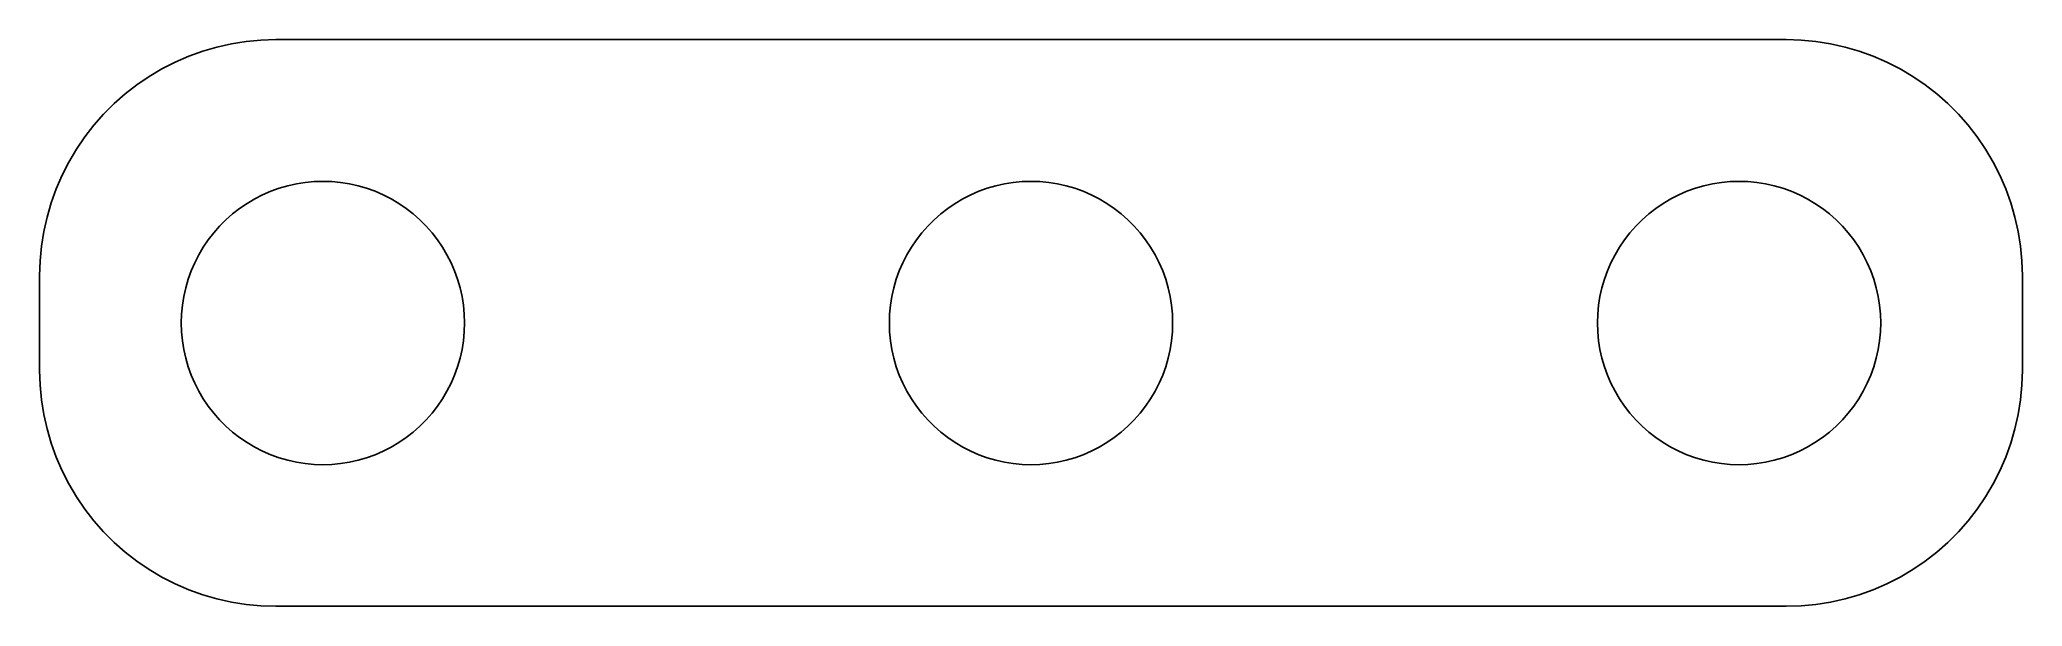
# Model space of a CAD drawing. Header units: metres. Extents: x -21 to 21, y -6 to 6.
import ezdxf

# ---------------------------------------------------------------- set-up
doc = ezdxf.new("R2010")
doc.units = ezdxf.units.M

msp = doc.modelspace()

# ---------------------------------------------------------------- linework, layer by layer
for p, q in [((-16.9369, 5.91144), (-17.2435, 5.84291)), ((-16.6267, 5.96057), (-16.9369, 5.91144)), ((-16.3139, 5.99013), (-16.6267, 5.96057)), ((-16, 6), (-16.3139, 5.99013)), ((16, 6), (-16, 6)), ((16.3139, 5.99013), (16, 6)), ((16.6267, 5.96057), (16.3139, 5.99013)), ((16.9369, 5.91144), (16.6267, 5.96057)), ((17.2435, 5.84291), (16.9369, 5.91144)), ((-18.1289, 5.52414), (-18.4088, 5.38153)), ((-17.8406, 5.64888), (-18.1289, 5.52414)), ((-17.5451, 5.75528), (-17.8406, 5.64888)), ((-17.2435, 5.84291), (-17.5451, 5.75528)), ((17.5451, 5.75528), (17.2435, 5.84291)), ((17.8406, 5.64888), (17.5451, 5.75528)), ((18.1289, 5.52414), (17.8406, 5.64888)), ((18.4088, 5.38153), (18.1289, 5.52414)), ((-18.9389, 5.04509), (-19.1871, 4.85257)), ((-18.6791, 5.22163), (-18.9389, 5.04509)), ((-18.4088, 5.38153), (-18.6791, 5.22163)), ((18.6791, 5.22163), (18.4088, 5.38153)), ((18.9389, 5.04509), (18.6791, 5.22163)), ((19.1871, 4.85257), (18.9389, 5.04509)), ((-19.4227, 4.64484), (-19.6448, 4.42273)), ((-19.1871, 4.85257), (-19.4227, 4.64484)), ((19.4227, 4.64484), (19.1871, 4.85257)), ((19.6448, 4.42273), (19.4227, 4.64484)), ((-19.6448, 4.42273), (-19.8526, 4.18712)), ((19.8526, 4.18712), (19.6448, 4.42273)), ((-20.0451, 3.93892), (-20.2216, 3.67914)), ((-19.8526, 4.18712), (-20.0451, 3.93892)), ((20.0451, 3.93892), (19.8526, 4.18712)), ((20.2216, 3.67914), (20.0451, 3.93892)), ((-20.3815, 3.40877), (-20.5241, 3.12889)), ((-20.2216, 3.67914), (-20.3815, 3.40877)), ((20.3815, 3.40877), (20.2216, 3.67914)), ((20.5241, 3.12889), (20.3815, 3.40877)), ((-20.5241, 3.12889), (-20.6489, 2.84062)), ((-15.7461, 2.90575), (-15.5621, 2.94685)), ((-15.5621, 2.94685), (-15.376, 2.97633)), ((-15.376, 2.97633), (-15.1884, 2.99408)), ((-15.1884, 2.99408), (-15, 3)), ((-15, 3), (-14.8116, 2.99408)), ((-14.8116, 2.99408), (-14.624, 2.97633)), ((-14.624, 2.97633), (-14.4379, 2.94685)), ((-14.4379, 2.94685), (-14.2539, 2.90575)), ((-0.746063, 2.90575), (-0.562134, 2.94685)), ((-0.562134, 2.94685), (-0.375992, 2.97633)), ((-0.375992, 2.97633), (-0.18837, 2.99408)), ((-0.18837, 2.99408), (0, 3)), ((0, 3), (0.18837, 2.99408)), ((0.18837, 2.99408), (0.375992, 2.97633)), ((0.375992, 2.97633), (0.562134, 2.94685)), ((0.562134, 2.94685), (0.746063, 2.90575)), ((14.2539, 2.90575), (14.4379, 2.94685)), ((14.4379, 2.94685), (14.624, 2.97633)), ((14.624, 2.97633), (14.8116, 2.99408)), ((14.8116, 2.99408), (15, 3)), ((15, 3), (15.1884, 2.99408)), ((15.1884, 2.99408), (15.376, 2.97633)), ((15.376, 2.97633), (15.5621, 2.94685)), ((15.5621, 2.94685), (15.7461, 2.90575)), ((20.6489, 2.84062), (20.5241, 3.12889)), ((-20.7553, 2.54509), (-20.8429, 2.24345)), ((-20.6489, 2.84062), (-20.7553, 2.54509)), ((-16.7634, 2.42705), (-16.6075, 2.53297)), ((-16.6075, 2.53297), (-16.4453, 2.62891)), ((-16.4453, 2.62891), (-16.2773, 2.71448)), ((-16.2773, 2.71448), (-16.1044, 2.78932)), ((-16.1044, 2.78932), (-15.927, 2.85316)), ((-15.927, 2.85316), (-15.7461, 2.90575)), ((-14.2539, 2.90575), (-14.0729, 2.85316)), ((-14.0729, 2.85316), (-13.8956, 2.78932)), ((-13.8956, 2.78932), (-13.7227, 2.71448)), ((-13.7227, 2.71448), (-13.5547, 2.62891)), ((-13.5547, 2.62891), (-13.3925, 2.53297)), ((-13.3925, 2.53297), (-13.2366, 2.42705)), ((-1.76335, 2.42705), (-1.60747, 2.53297)), ((-1.60747, 2.53297), (-1.44525, 2.62891)), ((-1.44525, 2.62891), (-1.27733, 2.71448)), ((-1.27733, 2.71448), (-1.10437, 2.78932)), ((-1.10437, 2.78932), (-0.927048, 2.85316)), ((-0.927048, 2.85316), (-0.746063, 2.90575)), ((0.746063, 2.90575), (0.927048, 2.85316)), ((0.927048, 2.85316), (1.10437, 2.78932)), ((1.10437, 2.78932), (1.27733, 2.71448)), ((1.27733, 2.71448), (1.44525, 2.62891)), ((1.44525, 2.62891), (1.60747, 2.53297)), ((1.60747, 2.53297), (1.76335, 2.42705)), ((13.2366, 2.42705), (13.3925, 2.53297)), ((13.3925, 2.53297), (13.5547, 2.62891)), ((13.5547, 2.62891), (13.7227, 2.71448)), ((13.7227, 2.71448), (13.8956, 2.78932)), ((13.8956, 2.78932), (14.0729, 2.85316)), ((14.0729, 2.85316), (14.2539, 2.90575)), ((15.7461, 2.90575), (15.927, 2.85316)), ((15.927, 2.85316), (16.1044, 2.78932)), ((16.1044, 2.78932), (16.2773, 2.71448)), ((16.2773, 2.71448), (16.4453, 2.62891)), ((16.4453, 2.62891), (16.6075, 2.53297)), ((16.6075, 2.53297), (16.7634, 2.42705)), ((20.7553, 2.54509), (20.6489, 2.84062)), ((20.8429, 2.24345), (20.7553, 2.54509)), ((-20.8429, 2.24345), (-20.9114, 1.9369)), ((-17.1869, 2.05363), (-17.0536, 2.1869)), ((-17.0536, 2.1869), (-16.9123, 2.31154)), ((-16.9123, 2.31154), (-16.7634, 2.42705)), ((-13.2366, 2.42705), (-13.0877, 2.31154)), ((-13.0877, 2.31154), (-12.9464, 2.1869)), ((-12.9464, 2.1869), (-12.8131, 2.05363)), ((-2.1869, 2.05363), (-2.05363, 2.1869)), ((-2.05363, 2.1869), (-1.91226, 2.31154)), ((-1.91226, 2.31154), (-1.76335, 2.42705)), ((1.76335, 2.42705), (1.91226, 2.31154)), ((1.91226, 2.31154), (2.05363, 2.1869)), ((2.05363, 2.1869), (2.1869, 2.05363)), ((12.8131, 2.05363), (12.9464, 2.1869)), ((12.9464, 2.1869), (13.0877, 2.31154)), ((13.0877, 2.31154), (13.2366, 2.42705)), ((16.7634, 2.42705), (16.9123, 2.31154)), ((16.9123, 2.31154), (17.0536, 2.1869)), ((17.0536, 2.1869), (17.1869, 2.05363)), ((20.9114, 1.9369), (20.8429, 2.24345)), ((-20.9114, 1.9369), (-20.9606, 1.62666)), ((-17.533, 1.60747), (-17.427, 1.76335)), ((-17.427, 1.76335), (-17.3115, 1.91226)), ((-17.3115, 1.91226), (-17.1869, 2.05363)), ((-12.8131, 2.05363), (-12.6884, 1.91226)), ((-12.6884, 1.91226), (-12.5729, 1.76335)), ((-12.5729, 1.76335), (-12.467, 1.60747)), ((-2.53297, 1.60747), (-2.42705, 1.76335)), ((-2.42705, 1.76335), (-2.31154, 1.91226)), ((-2.31154, 1.91226), (-2.1869, 2.05363)), ((2.1869, 2.05363), (2.31154, 1.91226)), ((2.31154, 1.91226), (2.42705, 1.76335)), ((2.42705, 1.76335), (2.53297, 1.60747)), ((12.467, 1.60747), (12.5729, 1.76335)), ((12.5729, 1.76335), (12.6884, 1.91226)), ((12.6884, 1.91226), (12.8131, 2.05363)), ((17.1869, 2.05363), (17.3115, 1.91226)), ((17.3115, 1.91226), (17.427, 1.76335)), ((17.427, 1.76335), (17.533, 1.60747)), ((20.9606, 1.62666), (20.9114, 1.9369)), ((-20.9901, 1.31395), (-21, 1)), ((-20.9606, 1.62666), (-20.9901, 1.31395)), ((-17.7893, 1.10437), (-17.7145, 1.27733)), ((-17.7145, 1.27733), (-17.6289, 1.44525)), ((-17.6289, 1.44525), (-17.533, 1.60747)), ((-12.467, 1.60747), (-12.3711, 1.44525)), ((-12.3711, 1.44525), (-12.2855, 1.27733)), ((-12.2855, 1.27733), (-12.2107, 1.10437)), ((-2.78932, 1.10437), (-2.71448, 1.27733)), ((-2.71448, 1.27733), (-2.62891, 1.44525)), ((-2.62891, 1.44525), (-2.53297, 1.60747)), ((2.53297, 1.60747), (2.62891, 1.44525)), ((2.62891, 1.44525), (2.71448, 1.27733)), ((2.71448, 1.27733), (2.78932, 1.10437)), ((12.2107, 1.10437), (12.2855, 1.27733)), ((12.2855, 1.27733), (12.3711, 1.44525)), ((12.3711, 1.44525), (12.467, 1.60747)), ((17.533, 1.60747), (17.6289, 1.44525)), ((17.6289, 1.44525), (17.7145, 1.27733)), ((17.7145, 1.27733), (17.7893, 1.10437)), ((20.9901, 1.31395), (20.9606, 1.62666)), ((21, 1), (20.9901, 1.31395)), ((-21, 1), (-21, -1)), ((-17.9057, 0.746063), (-17.8532, 0.927048)), ((-17.8532, 0.927048), (-17.7893, 1.10437)), ((-12.2107, 1.10437), (-12.1468, 0.927048)), ((-12.1468, 0.927048), (-12.0942, 0.746063)), ((-2.90575, 0.746063), (-2.85316, 0.927048)), ((-2.85316, 0.927048), (-2.78932, 1.10437)), ((2.78932, 1.10437), (2.85316, 0.927048)), ((2.85316, 0.927048), (2.90575, 0.746063)), ((12.0942, 0.746063), (12.1468, 0.927048)), ((12.1468, 0.927048), (12.2107, 1.10437)), ((17.7893, 1.10437), (17.8532, 0.927048)), ((17.8532, 0.927048), (17.9057, 0.746063)), ((21, -1), (21, 1)), ((-17.9763, 0.375992), (-17.9469, 0.562134)), ((-17.9469, 0.562134), (-17.9057, 0.746063)), ((-12.0942, 0.746063), (-12.0531, 0.562134)), ((-12.0531, 0.562134), (-12.0237, 0.375992)), ((-2.97633, 0.375992), (-2.94685, 0.562134)), ((-2.94685, 0.562134), (-2.90575, 0.746063)), ((2.90575, 0.746063), (2.94685, 0.562134)), ((2.94685, 0.562134), (2.97633, 0.375992)), ((12.0237, 0.375992), (12.0531, 0.562134)), ((12.0531, 0.562134), (12.0942, 0.746063)), ((17.9057, 0.746063), (17.9469, 0.562134)), ((17.9469, 0.562134), (17.9763, 0.375992)), ((-18, 0), (-17.9941, 0.18837)), ((-17.9941, -0.18837), (-18, 0)), ((-17.9941, 0.18837), (-17.9763, 0.375992)), ((-12.0237, 0.375992), (-12.0059, 0.18837)), ((-12.0059, 0.18837), (-12, 0)), ((-12, 0), (-12.0059, -0.18837)), ((-3, 0), (-2.99408, 0.18837)), ((-2.99408, -0.18837), (-3, 0)), ((-2.99408, 0.18837), (-2.97633, 0.375992)), ((2.97633, 0.375992), (2.99408, 0.18837)), ((2.99408, 0.18837), (3, 0)), ((3, 0), (2.99408, -0.18837)), ((12, 0), (12.0059, 0.18837)), ((12.0059, -0.18837), (12, 0)), ((12.0059, 0.18837), (12.0237, 0.375992)), ((17.9763, 0.375992), (17.9941, 0.18837)), ((17.9941, 0.18837), (18, 0)), ((18, 0), (17.9941, -0.18837)), ((-17.9763, -0.375992), (-17.9941, -0.18837)), ((-17.9469, -0.562134), (-17.9763, -0.375992)), ((-12.0237, -0.375992), (-12.0531, -0.562134)), ((-12.0059, -0.18837), (-12.0237, -0.375992)), ((-2.97633, -0.375992), (-2.99408, -0.18837)), ((-2.94685, -0.562134), (-2.97633, -0.375992)), ((2.97633, -0.375992), (2.94685, -0.562134)), ((2.99408, -0.18837), (2.97633, -0.375992)), ((12.0237, -0.375992), (12.0059, -0.18837)), ((12.0531, -0.562134), (12.0237, -0.375992)), ((17.9763, -0.375992), (17.9469, -0.562134)), ((17.9941, -0.18837), (17.9763, -0.375992)), ((-17.9057, -0.746063), (-17.9469, -0.562134)), ((-17.8532, -0.927048), (-17.9057, -0.746063)), ((-12.0942, -0.746063), (-12.1468, -0.927048)), ((-12.0531, -0.562134), (-12.0942, -0.746063)), ((-2.90575, -0.746063), (-2.94685, -0.562134)), ((-2.85316, -0.927048), (-2.90575, -0.746063)), ((2.90575, -0.746063), (2.85316, -0.927048)), ((2.94685, -0.562134), (2.90575, -0.746063)), ((12.0942, -0.746063), (12.0531, -0.562134)), ((12.1468, -0.927048), (12.0942, -0.746063)), ((17.9057, -0.746063), (17.8532, -0.927048)), ((17.9469, -0.562134), (17.9057, -0.746063)), ((-21, -1), (-20.9901, -1.31395)), ((-17.7893, -1.10437), (-17.8532, -0.927048)), ((-17.7145, -1.27733), (-17.7893, -1.10437)), ((-12.2107, -1.10437), (-12.2855, -1.27733)), ((-12.1468, -0.927048), (-12.2107, -1.10437)), ((-2.78932, -1.10437), (-2.85316, -0.927048)), ((-2.71448, -1.27733), (-2.78932, -1.10437)), ((2.78932, -1.10437), (2.71448, -1.27733)), ((2.85316, -0.927048), (2.78932, -1.10437)), ((12.2107, -1.10437), (12.1468, -0.927048)), ((12.2855, -1.27733), (12.2107, -1.10437)), ((17.7893, -1.10437), (17.7145, -1.27733)), ((17.8532, -0.927048), (17.7893, -1.10437)), ((20.9901, -1.31395), (21, -1)), ((-20.9901, -1.31395), (-20.9606, -1.62666)), ((-20.9606, -1.62666), (-20.9114, -1.9369)), ((-17.6289, -1.44525), (-17.7145, -1.27733)), ((-17.533, -1.60747), (-17.6289, -1.44525)), ((-17.427, -1.76335), (-17.533, -1.60747)), ((-12.467, -1.60747), (-12.5729, -1.76335)), ((-12.3711, -1.44525), (-12.467, -1.60747)), ((-12.2855, -1.27733), (-12.3711, -1.44525)), ((-2.62891, -1.44525), (-2.71448, -1.27733)), ((-2.53297, -1.60747), (-2.62891, -1.44525)), ((-2.42705, -1.76335), (-2.53297, -1.60747)), ((2.53297, -1.60747), (2.42705, -1.76335)), ((2.62891, -1.44525), (2.53297, -1.60747)), ((2.71448, -1.27733), (2.62891, -1.44525)), ((12.3711, -1.44525), (12.2855, -1.27733)), ((12.467, -1.60747), (12.3711, -1.44525)), ((12.5729, -1.76335), (12.467, -1.60747)), ((17.533, -1.60747), (17.427, -1.76335)), ((17.6289, -1.44525), (17.533, -1.60747)), ((17.7145, -1.27733), (17.6289, -1.44525)), ((20.9114, -1.9369), (20.9606, -1.62666)), ((20.9606, -1.62666), (20.9901, -1.31395)), ((-20.9114, -1.9369), (-20.8429, -2.24345)), ((-17.3115, -1.91226), (-17.427, -1.76335)), ((-17.1869, -2.05363), (-17.3115, -1.91226)), ((-17.0536, -2.1869), (-17.1869, -2.05363)), ((-12.8131, -2.05363), (-12.9464, -2.1869)), ((-12.6884, -1.91226), (-12.8131, -2.05363)), ((-12.5729, -1.76335), (-12.6884, -1.91226)), ((-2.31154, -1.91226), (-2.42705, -1.76335)), ((-2.1869, -2.05363), (-2.31154, -1.91226)), ((-2.05363, -2.1869), (-2.1869, -2.05363)), ((2.1869, -2.05363), (2.05363, -2.1869)), ((2.31154, -1.91226), (2.1869, -2.05363)), ((2.42705, -1.76335), (2.31154, -1.91226)), ((12.6884, -1.91226), (12.5729, -1.76335)), ((12.8131, -2.05363), (12.6884, -1.91226)), ((12.9464, -2.1869), (12.8131, -2.05363)), ((17.1869, -2.05363), (17.0536, -2.1869)), ((17.3115, -1.91226), (17.1869, -2.05363)), ((17.427, -1.76335), (17.3115, -1.91226)), ((20.8429, -2.24345), (20.9114, -1.9369)), ((-20.8429, -2.24345), (-20.7553, -2.54509)), ((-16.9123, -2.31154), (-17.0536, -2.1869)), ((-16.7634, -2.42705), (-16.9123, -2.31154)), ((-16.6075, -2.53297), (-16.7634, -2.42705)), ((-13.2366, -2.42705), (-13.3925, -2.53297)), ((-13.0877, -2.31154), (-13.2366, -2.42705)), ((-12.9464, -2.1869), (-13.0877, -2.31154)), ((-1.91226, -2.31154), (-2.05363, -2.1869)), ((-1.76335, -2.42705), (-1.91226, -2.31154)), ((-1.60747, -2.53297), (-1.76335, -2.42705)), ((1.76335, -2.42705), (1.60747, -2.53297)), ((1.91226, -2.31154), (1.76335, -2.42705)), ((2.05363, -2.1869), (1.91226, -2.31154)), ((13.0877, -2.31154), (12.9464, -2.1869)), ((13.2366, -2.42705), (13.0877, -2.31154)), ((13.3925, -2.53297), (13.2366, -2.42705)), ((16.7634, -2.42705), (16.6075, -2.53297)), ((16.9123, -2.31154), (16.7634, -2.42705)), ((17.0536, -2.1869), (16.9123, -2.31154)), ((20.7553, -2.54509), (20.8429, -2.24345)), ((-20.7553, -2.54509), (-20.6489, -2.84062)), ((-20.6489, -2.84062), (-20.5241, -3.12889)), ((-16.4453, -2.62891), (-16.6075, -2.53297)), ((-16.2773, -2.71448), (-16.4453, -2.62891)), ((-16.1044, -2.78932), (-16.2773, -2.71448)), ((-15.927, -2.85316), (-16.1044, -2.78932)), ((-15.7461, -2.90575), (-15.927, -2.85316)), ((-15.5621, -2.94685), (-15.7461, -2.90575)), ((-14.2539, -2.90575), (-14.4379, -2.94685)), ((-14.0729, -2.85316), (-14.2539, -2.90575)), ((-13.8956, -2.78932), (-14.0729, -2.85316)), ((-13.7227, -2.71448), (-13.8956, -2.78932)), ((-13.5547, -2.62891), (-13.7227, -2.71448)), ((-13.3925, -2.53297), (-13.5547, -2.62891)), ((-1.44525, -2.62891), (-1.60747, -2.53297)), ((-1.27733, -2.71448), (-1.44525, -2.62891)), ((-1.10437, -2.78932), (-1.27733, -2.71448)), ((-0.927048, -2.85316), (-1.10437, -2.78932)), ((-0.746063, -2.90575), (-0.927048, -2.85316)), ((-0.562134, -2.94685), (-0.746063, -2.90575)), ((0.746063, -2.90575), (0.562134, -2.94685)), ((0.927048, -2.85316), (0.746063, -2.90575)), ((1.10437, -2.78932), (0.927048, -2.85316)), ((1.27733, -2.71448), (1.10437, -2.78932)), ((1.44525, -2.62891), (1.27733, -2.71448)), ((1.60747, -2.53297), (1.44525, -2.62891)), ((13.5547, -2.62891), (13.3925, -2.53297)), ((13.7227, -2.71448), (13.5547, -2.62891)), ((13.8956, -2.78932), (13.7227, -2.71448)), ((14.0729, -2.85316), (13.8956, -2.78932)), ((14.2539, -2.90575), (14.0729, -2.85316)), ((14.4379, -2.94685), (14.2539, -2.90575)), ((15.7461, -2.90575), (15.5621, -2.94685)), ((15.927, -2.85316), (15.7461, -2.90575)), ((16.1044, -2.78932), (15.927, -2.85316)), ((16.2773, -2.71448), (16.1044, -2.78932)), ((16.4453, -2.62891), (16.2773, -2.71448)), ((16.6075, -2.53297), (16.4453, -2.62891)), ((20.5241, -3.12889), (20.6489, -2.84062)), ((20.6489, -2.84062), (20.7553, -2.54509)), ((-20.5241, -3.12889), (-20.3815, -3.40877)), ((-15.376, -2.97633), (-15.5621, -2.94685)), ((-15.1884, -2.99408), (-15.376, -2.97633)), ((-15, -3), (-15.1884, -2.99408)), ((-14.8116, -2.99408), (-15, -3)), ((-14.624, -2.97633), (-14.8116, -2.99408)), ((-14.4379, -2.94685), (-14.624, -2.97633)), ((-0.375992, -2.97633), (-0.562134, -2.94685)), ((-0.18837, -2.99408), (-0.375992, -2.97633)), ((0, -3), (-0.18837, -2.99408)), ((0.18837, -2.99408), (0, -3)), ((0.375992, -2.97633), (0.18837, -2.99408)), ((0.562134, -2.94685), (0.375992, -2.97633)), ((14.624, -2.97633), (14.4379, -2.94685)), ((14.8116, -2.99408), (14.624, -2.97633)), ((15, -3), (14.8116, -2.99408)), ((15.1884, -2.99408), (15, -3)), ((15.376, -2.97633), (15.1884, -2.99408)), ((15.5621, -2.94685), (15.376, -2.97633)), ((20.3815, -3.40877), (20.5241, -3.12889)), ((-20.3815, -3.40877), (-20.2216, -3.67914)), ((-20.2216, -3.67914), (-20.0451, -3.93892)), ((20.0451, -3.93892), (20.2216, -3.67914)), ((20.2216, -3.67914), (20.3815, -3.40877)), ((-20.0451, -3.93892), (-19.8526, -4.18712)), ((-19.8526, -4.18712), (-19.6448, -4.42273)), ((19.6448, -4.42273), (19.8526, -4.18712)), ((19.8526, -4.18712), (20.0451, -3.93892)), ((-19.6448, -4.42273), (-19.4227, -4.64484)), ((19.4227, -4.64484), (19.6448, -4.42273)), ((-19.4227, -4.64484), (-19.1871, -4.85257)), ((-19.1871, -4.85257), (-18.9389, -5.04509)), ((18.9389, -5.04509), (19.1871, -4.85257)), ((19.1871, -4.85257), (19.4227, -4.64484)), ((-18.9389, -5.04509), (-18.6791, -5.22163)), ((-18.6791, -5.22163), (-18.4088, -5.38153)), ((-18.4088, -5.38153), (-18.1289, -5.52414)), ((18.1289, -5.52414), (18.4088, -5.38153)), ((18.4088, -5.38153), (18.6791, -5.22163)), ((18.6791, -5.22163), (18.9389, -5.04509)), ((-18.1289, -5.52414), (-17.8406, -5.64888)), ((-17.8406, -5.64888), (-17.5451, -5.75528)), ((-17.5451, -5.75528), (-17.2435, -5.84291)), ((-17.2435, -5.84291), (-16.9369, -5.91144)), ((16.9369, -5.91144), (17.2435, -5.84291)), ((17.2435, -5.84291), (17.5451, -5.75528)), ((17.5451, -5.75528), (17.8406, -5.64888)), ((17.8406, -5.64888), (18.1289, -5.52414)), ((-16.9369, -5.91144), (-16.6267, -5.96057)), ((-16.6267, -5.96057), (-16.3139, -5.99013)), ((-16.3139, -5.99013), (-16, -6)), ((-16, -6), (16, -6)), ((16, -6), (16.3139, -5.99013)), ((16.3139, -5.99013), (16.6267, -5.96057)), ((16.6267, -5.96057), (16.9369, -5.91144))]:
    msp.add_line(p, q)

doc.saveas('drawing.dxf')
